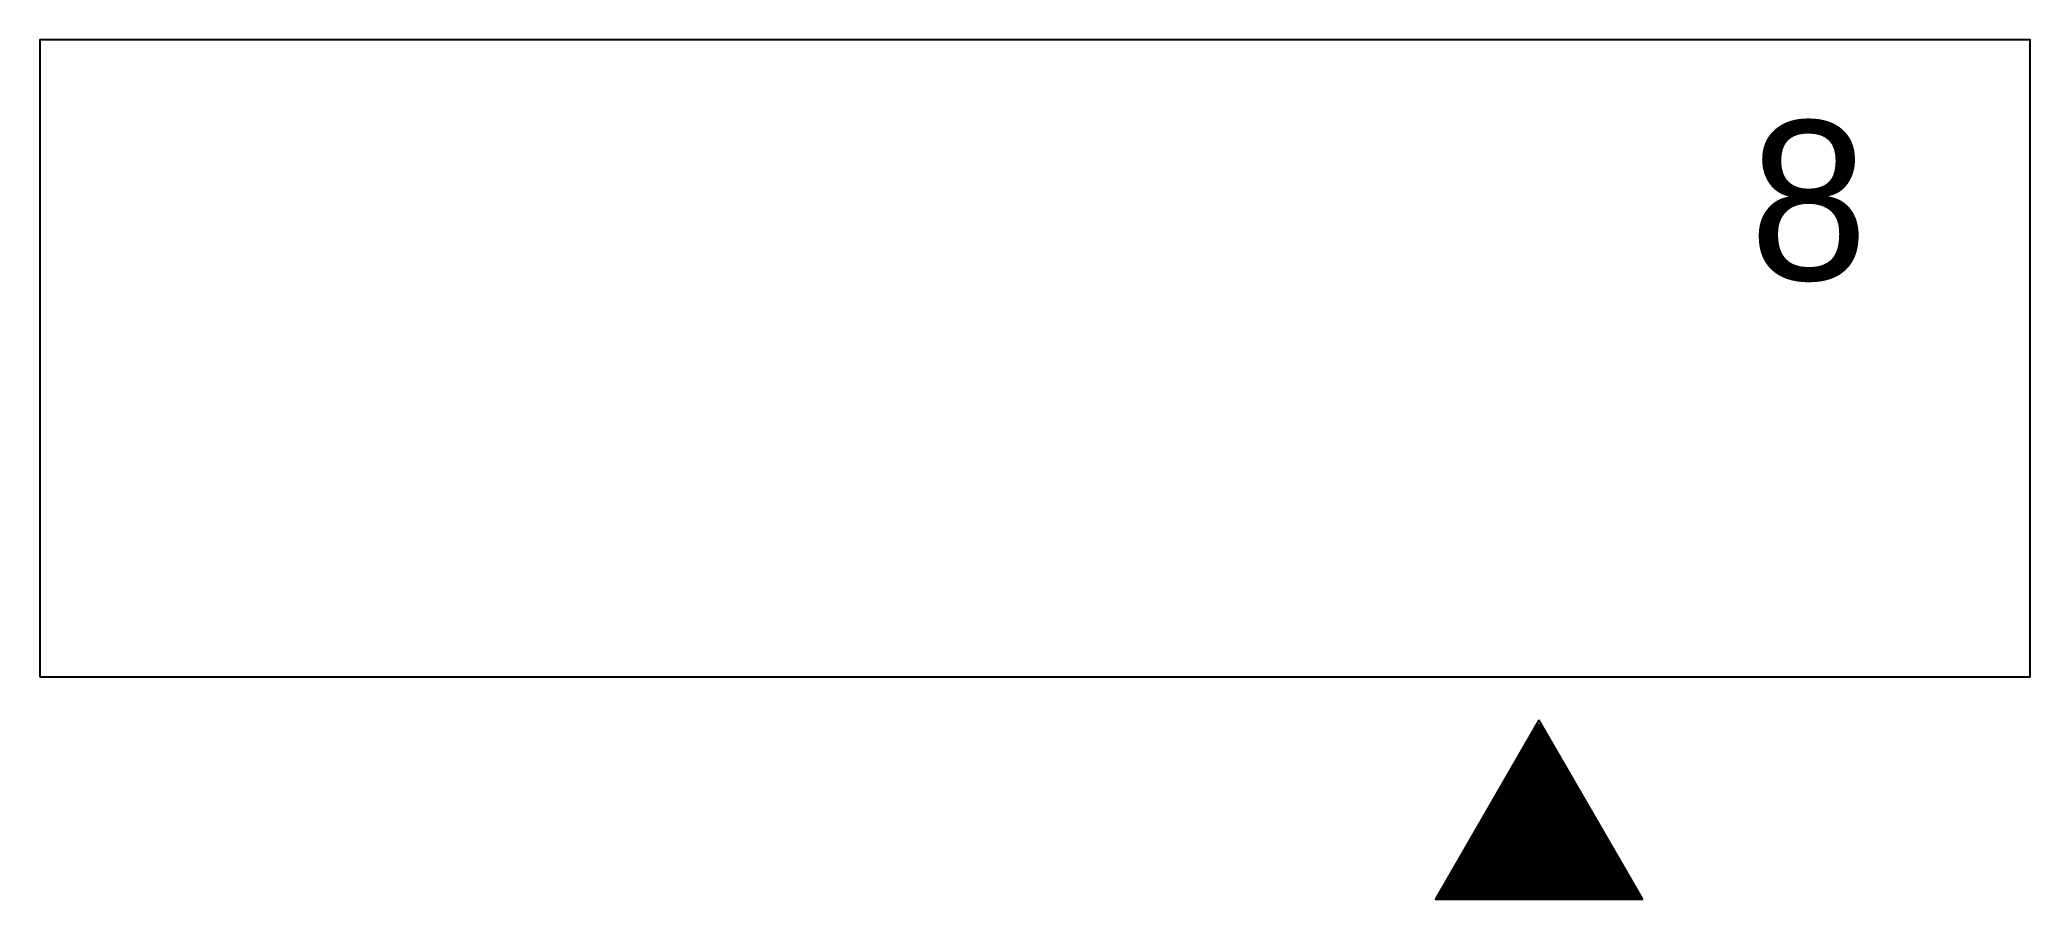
# Model space of a CAD drawing. Header units: metres. Extents: x 11 to 2511, y -1060 to 20.
import ezdxf

# ---------------------------------------------------------------- set-up
doc = ezdxf.new("R2010")
doc.units = ezdxf.units.M

msp = doc.modelspace()

# ---------------------------------------------------------------- hatches: boundary and pattern name
h = msp.add_hatch()
h.set_pattern_fill('SOLID')
h.paths.add_polyline_path([(1896.96, -839.85), (1891.13, -839.85), (1764.14, -1059.8), (2023.95, -1059.8)])

# ---------------------------------------------------------------- linework, layer by layer
for points in [[(11.03, -780.32), (2511.03, -780.32), (2511.03, 19.68), (11.03, 19.68)], [(1894.04, -834.8), (1764.14, -1059.8), (2023.95, -1059.8)]]:
    msp.add_lwpolyline(points, close=True)

# ---------------------------------------------------------------- texts
msp.add_text('8', height=200).set_placement((2158.43, -282.06))

doc.saveas('drawing.dxf')
